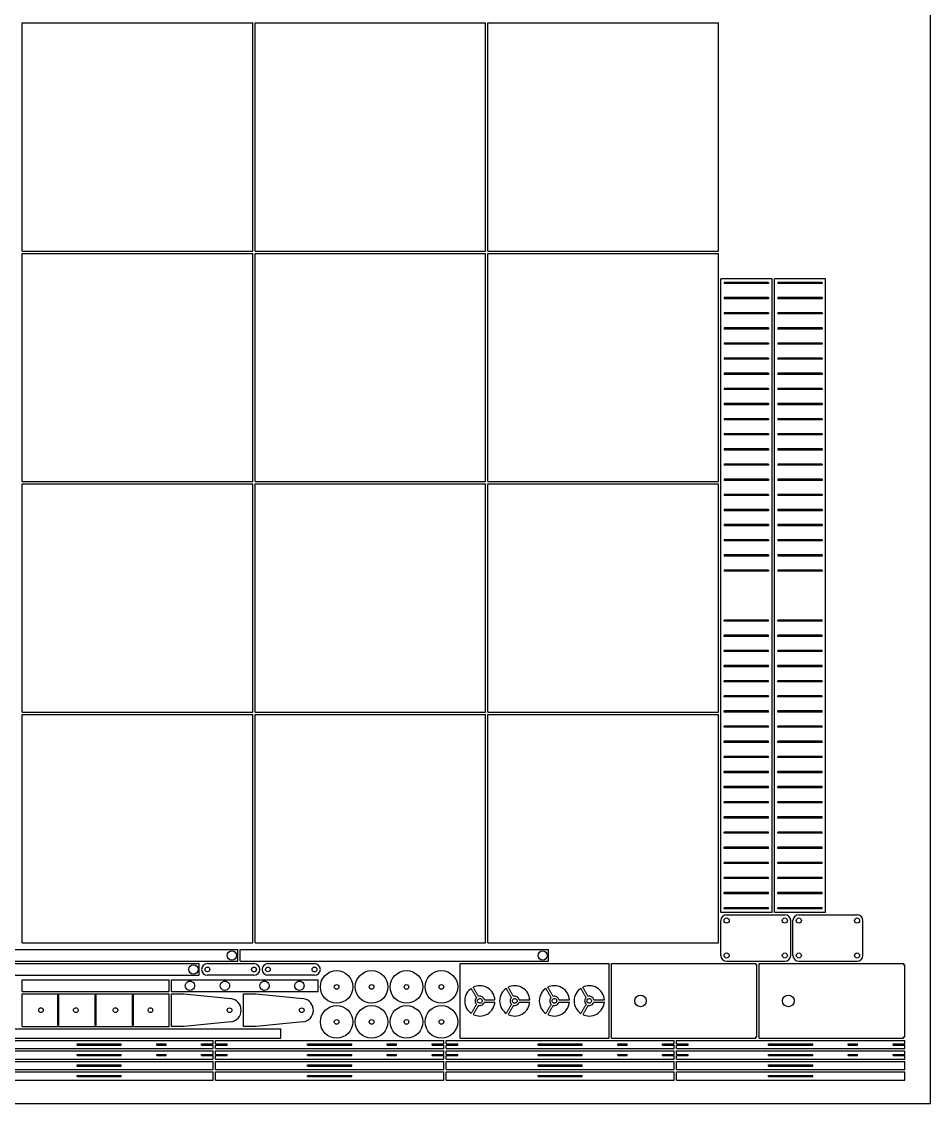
# Model space of a CAD drawing. Header units: millimetres. Extents: x 0 to 2000, y 0 to 1000.
# Drawn here: x 1609.7 to 2000, y 0 to 464.5 of the extents above; entities that cross this region are included whole.
import ezdxf

# ---------------------------------------------------------------- set-up
doc = ezdxf.new("R2010")
doc.units = ezdxf.units.MM
doc.layers.add('View', color=7, linetype='CONTINUOUS')

msp = doc.modelspace()

# ---------------------------------------------------------------- linework, layer by layer
at = {"layer": 'View'}
for p, q in [((2000, 0), (2000, 1000)), ((1610, 366), (1610, 464)), ((1610, 464), (1709, 464)), ((1709, 366), (1709, 464)), ((1710, 366), (1710, 464)), ((1710, 464), (1809, 464)), ((1809, 366), (1809, 464)), ((1810, 366), (1810, 464)), ((1810, 464), (1909, 464)), ((1909, 366), (1909, 464)), ((1610, 366), (1709, 366)), ((1610, 267), (1610, 365)), ((1610, 365), (1709, 365)), ((1709, 267), (1709, 365)), ((1710, 366), (1809, 366)), ((1710, 267), (1710, 365)), ((1710, 365), (1809, 365)), ((1809, 267), (1809, 365)), ((1810, 366), (1909, 366)), ((1810, 267), (1810, 365)), ((1810, 365), (1909, 365)), ((1909, 267), (1909, 365)), ((1910, 82), (1910, 354)), ((1932, 354), (1910, 354)), ((1932, 82), (1932, 354)), ((1933, 82), (1933, 354)), ((1955, 354), (1933, 354)), ((1955, 82), (1955, 354)), ((1911.5, 352.5), (1911.5, 352)), ((1930.5, 352.5), (1911.5, 352.5)), ((1930.5, 352), (1911.5, 352)), ((1930.5, 352.5), (1930.5, 352)), ((1934.5, 352.5), (1934.5, 352)), ((1953.5, 352.5), (1934.5, 352.5)), ((1953.5, 352), (1934.5, 352)), ((1953.5, 352.5), (1953.5, 352)), ((1911.5, 346), (1911.5, 345.5)), ((1930.5, 346), (1911.5, 346)), ((1930.5, 345.5), (1911.5, 345.5)), ((1930.5, 346), (1930.5, 345.5)), ((1934.5, 346), (1934.5, 345.5)), ((1953.5, 346), (1934.5, 346)), ((1953.5, 345.5), (1934.5, 345.5)), ((1953.5, 346), (1953.5, 345.5)), ((1911.5, 339.5), (1911.5, 339)), ((1930.5, 339.5), (1911.5, 339.5)), ((1930.5, 339.5), (1930.5, 339)), ((1934.5, 339.5), (1934.5, 339)), ((1953.5, 339.5), (1934.5, 339.5)), ((1953.5, 339.5), (1953.5, 339)), ((1930.5, 339), (1911.5, 339)), ((1953.5, 339), (1934.5, 339)), ((1911.5, 333), (1911.5, 332.5)), ((1930.5, 333), (1911.5, 333)), ((1930.5, 332.5), (1911.5, 332.5)), ((1930.5, 333), (1930.5, 332.5)), ((1934.5, 333), (1934.5, 332.5)), ((1953.5, 333), (1934.5, 333)), ((1953.5, 332.5), (1934.5, 332.5)), ((1953.5, 333), (1953.5, 332.5)), ((1911.5, 326.5), (1911.5, 326)), ((1930.5, 326.5), (1911.5, 326.5)), ((1930.5, 326), (1911.5, 326)), ((1930.5, 326.5), (1930.5, 326)), ((1934.5, 326.5), (1934.5, 326)), ((1953.5, 326.5), (1934.5, 326.5)), ((1953.5, 326), (1934.5, 326)), ((1953.5, 326.5), (1953.5, 326)), ((1911.5, 320), (1911.5, 319.5)), ((1930.5, 320), (1911.5, 320)), ((1930.5, 319.5), (1911.5, 319.5)), ((1930.5, 320), (1930.5, 319.5)), ((1934.5, 320), (1934.5, 319.5)), ((1953.5, 320), (1934.5, 320)), ((1953.5, 319.5), (1934.5, 319.5)), ((1953.5, 320), (1953.5, 319.5)), ((1911.5, 313.5), (1911.5, 313)), ((1930.5, 313.5), (1911.5, 313.5)), ((1930.5, 313), (1911.5, 313)), ((1930.5, 313.5), (1930.5, 313)), ((1934.5, 313.5), (1934.5, 313)), ((1953.5, 313.5), (1934.5, 313.5)), ((1953.5, 313), (1934.5, 313)), ((1953.5, 313.5), (1953.5, 313)), ((1911.5, 307), (1911.5, 306.5)), ((1930.5, 307), (1911.5, 307)), ((1930.5, 307), (1930.5, 306.5)), ((1934.5, 307), (1934.5, 306.5)), ((1953.5, 307), (1934.5, 307)), ((1953.5, 307), (1953.5, 306.5)), ((1930.5, 306.5), (1911.5, 306.5)), ((1953.5, 306.5), (1934.5, 306.5)), ((1911.5, 300.5), (1911.5, 300)), ((1930.5, 300.5), (1911.5, 300.5)), ((1930.5, 300), (1911.5, 300)), ((1930.5, 300.5), (1930.5, 300)), ((1934.5, 300.5), (1934.5, 300)), ((1953.5, 300.5), (1934.5, 300.5)), ((1953.5, 300), (1934.5, 300)), ((1953.5, 300.5), (1953.5, 300)), ((1911.5, 294), (1911.5, 293.5)), ((1930.5, 294), (1911.5, 294)), ((1930.5, 293.5), (1911.5, 293.5)), ((1930.5, 294), (1930.5, 293.5)), ((1934.5, 294), (1934.5, 293.5)), ((1953.5, 294), (1934.5, 294)), ((1953.5, 293.5), (1934.5, 293.5)), ((1953.5, 294), (1953.5, 293.5)), ((1911.5, 287.5), (1911.5, 287)), ((1930.5, 287.5), (1911.5, 287.5)), ((1930.5, 287), (1911.5, 287)), ((1930.5, 287.5), (1930.5, 287)), ((1934.5, 287.5), (1934.5, 287)), ((1953.5, 287.5), (1934.5, 287.5)), ((1953.5, 287), (1934.5, 287)), ((1953.5, 287.5), (1953.5, 287)), ((1911.5, 281), (1911.5, 280.5)), ((1930.5, 281), (1911.5, 281)), ((1930.5, 280.5), (1911.5, 280.5)), ((1930.5, 281), (1930.5, 280.5)), ((1934.5, 281), (1934.5, 280.5)), ((1953.5, 281), (1934.5, 281)), ((1953.5, 280.5), (1934.5, 280.5)), ((1953.5, 281), (1953.5, 280.5)), ((1911.5, 274.5), (1911.5, 274)), ((1930.5, 274.5), (1911.5, 274.5)), ((1930.5, 274.5), (1930.5, 274)), ((1934.5, 274.5), (1934.5, 274)), ((1953.5, 274.5), (1934.5, 274.5)), ((1953.5, 274.5), (1953.5, 274)), ((1930.5, 274), (1911.5, 274)), ((1953.5, 274), (1934.5, 274)), ((1610, 267), (1709, 267)), ((1610, 168), (1610, 266)), ((1610, 266), (1709, 266)), ((1709, 168), (1709, 266)), ((1710, 267), (1809, 267)), ((1710, 168), (1710, 266)), ((1710, 266), (1809, 266)), ((1809, 168), (1809, 266)), ((1810, 267), (1909, 267)), ((1810, 168), (1810, 266)), ((1810, 266), (1909, 266)), ((1909, 168), (1909, 266)), ((1911.5, 268), (1911.5, 267.5)), ((1930.5, 268), (1911.5, 268)), ((1930.5, 267.5), (1911.5, 267.5)), ((1930.5, 268), (1930.5, 267.5)), ((1934.5, 268), (1934.5, 267.5)), ((1953.5, 268), (1934.5, 268)), ((1953.5, 267.5), (1934.5, 267.5)), ((1953.5, 268), (1953.5, 267.5)), ((1911.5, 261.5), (1911.5, 261)), ((1930.5, 261.5), (1911.5, 261.5)), ((1930.5, 261), (1911.5, 261)), ((1930.5, 261.5), (1930.5, 261)), ((1934.5, 261.5), (1934.5, 261)), ((1953.5, 261.5), (1934.5, 261.5)), ((1953.5, 261), (1934.5, 261)), ((1953.5, 261.5), (1953.5, 261)), ((1911.5, 255), (1911.5, 254.5)), ((1930.5, 255), (1911.5, 255)), ((1930.5, 254.5), (1911.5, 254.5)), ((1930.5, 255), (1930.5, 254.5)), ((1934.5, 255), (1934.5, 254.5)), ((1953.5, 255), (1934.5, 255)), ((1953.5, 254.5), (1934.5, 254.5)), ((1953.5, 255), (1953.5, 254.5)), ((1911.5, 248.5), (1911.5, 248)), ((1930.5, 248.5), (1911.5, 248.5)), ((1930.5, 248), (1911.5, 248)), ((1930.5, 248.5), (1930.5, 248)), ((1934.5, 248.5), (1934.5, 248)), ((1953.5, 248.5), (1934.5, 248.5)), ((1953.5, 248), (1934.5, 248)), ((1953.5, 248.5), (1953.5, 248)), ((1911.5, 242), (1911.5, 241.5)), ((1930.5, 242), (1911.5, 242)), ((1930.5, 242), (1930.5, 241.5)), ((1934.5, 242), (1934.5, 241.5)), ((1953.5, 242), (1934.5, 242)), ((1953.5, 242), (1953.5, 241.5)), ((1930.5, 241.5), (1911.5, 241.5)), ((1953.5, 241.5), (1934.5, 241.5)), ((1911.5, 235.5), (1911.5, 235)), ((1930.5, 235.5), (1911.5, 235.5)), ((1930.5, 235), (1911.5, 235)), ((1930.5, 235.5), (1930.5, 235)), ((1934.5, 235.5), (1934.5, 235)), ((1953.5, 235.5), (1934.5, 235.5)), ((1953.5, 235), (1934.5, 235)), ((1953.5, 235.5), (1953.5, 235)), ((1911.5, 229), (1911.5, 228.5)), ((1930.5, 229), (1911.5, 229)), ((1930.5, 228.5), (1911.5, 228.5)), ((1930.5, 229), (1930.5, 228.5)), ((1934.5, 229), (1934.5, 228.5)), ((1953.5, 229), (1934.5, 229)), ((1953.5, 228.5), (1934.5, 228.5)), ((1953.5, 229), (1953.5, 228.5)), ((1911.5, 207), (1911.5, 207.5)), ((1930.5, 207.5), (1911.5, 207.5)), ((1930.5, 207), (1911.5, 207)), ((1930.5, 207), (1930.5, 207.5)), ((1934.5, 207), (1934.5, 207.5)), ((1953.5, 207.5), (1934.5, 207.5)), ((1953.5, 207), (1934.5, 207)), ((1953.5, 207), (1953.5, 207.5)), ((1911.5, 200.5), (1911.5, 201)), ((1930.5, 201), (1911.5, 201)), ((1930.5, 200.5), (1911.5, 200.5)), ((1930.5, 200.5), (1930.5, 201)), ((1934.5, 200.5), (1934.5, 201)), ((1953.5, 201), (1934.5, 201)), ((1953.5, 200.5), (1934.5, 200.5)), ((1953.5, 200.5), (1953.5, 201)), ((1911.5, 194), (1911.5, 194.5)), ((1930.5, 194.5), (1911.5, 194.5)), ((1930.5, 194), (1911.5, 194)), ((1930.5, 194), (1930.5, 194.5)), ((1934.5, 194), (1934.5, 194.5)), ((1953.5, 194.5), (1934.5, 194.5)), ((1953.5, 194), (1934.5, 194)), ((1953.5, 194), (1953.5, 194.5)), ((1911.5, 187.5), (1911.5, 188)), ((1930.5, 188), (1911.5, 188)), ((1930.5, 187.5), (1911.5, 187.5)), ((1930.5, 187.5), (1930.5, 188)), ((1934.5, 187.5), (1934.5, 188)), ((1953.5, 188), (1934.5, 188)), ((1953.5, 187.5), (1934.5, 187.5)), ((1953.5, 187.5), (1953.5, 188)), ((1911.5, 181), (1911.5, 181.5)), ((1930.5, 181.5), (1911.5, 181.5)), ((1930.5, 181), (1930.5, 181.5)), ((1934.5, 181), (1934.5, 181.5)), ((1953.5, 181.5), (1934.5, 181.5)), ((1953.5, 181), (1953.5, 181.5)), ((1930.5, 181), (1911.5, 181)), ((1953.5, 181), (1934.5, 181)), ((1911.5, 174.5), (1911.5, 175)), ((1930.5, 175), (1911.5, 175)), ((1930.5, 174.5), (1911.5, 174.5)), ((1930.5, 174.5), (1930.5, 175)), ((1934.5, 174.5), (1934.5, 175)), ((1953.5, 175), (1934.5, 175)), ((1953.5, 174.5), (1934.5, 174.5)), ((1953.5, 174.5), (1953.5, 175)), ((1610, 168), (1709, 168)), ((1710, 168), (1809, 168)), ((1810, 168), (1909, 168)), ((1911.5, 168), (1911.5, 168.5)), ((1930.5, 168.5), (1911.5, 168.5)), ((1930.5, 168), (1911.5, 168)), ((1930.5, 168), (1930.5, 168.5)), ((1934.5, 168), (1934.5, 168.5)), ((1953.5, 168.5), (1934.5, 168.5)), ((1953.5, 168), (1934.5, 168)), ((1953.5, 168), (1953.5, 168.5)), ((1610, 69), (1610, 167)), ((1610, 167), (1709, 167)), ((1709, 69), (1709, 167)), ((1710, 69), (1710, 167)), ((1710, 167), (1809, 167)), ((1809, 69), (1809, 167)), ((1810, 69), (1810, 167)), ((1810, 167), (1909, 167)), ((1909, 69), (1909, 167)), ((1911.5, 161.5), (1911.5, 162)), ((1930.5, 162), (1911.5, 162)), ((1930.5, 161.5), (1911.5, 161.5)), ((1930.5, 161.5), (1930.5, 162)), ((1934.5, 161.5), (1934.5, 162)), ((1953.5, 162), (1934.5, 162)), ((1953.5, 161.5), (1934.5, 161.5)), ((1953.5, 161.5), (1953.5, 162)), ((1911.5, 155), (1911.5, 155.5)), ((1930.5, 155.5), (1911.5, 155.5)), ((1930.5, 155), (1911.5, 155)), ((1930.5, 155), (1930.5, 155.5)), ((1934.5, 155), (1934.5, 155.5)), ((1953.5, 155.5), (1934.5, 155.5)), ((1953.5, 155), (1934.5, 155)), ((1953.5, 155), (1953.5, 155.5)), ((1911.5, 148.5), (1911.5, 149)), ((1930.5, 149), (1911.5, 149)), ((1930.5, 148.5), (1930.5, 149)), ((1934.5, 148.5), (1934.5, 149)), ((1953.5, 149), (1934.5, 149)), ((1953.5, 148.5), (1953.5, 149)), ((1930.5, 148.5), (1911.5, 148.5)), ((1953.5, 148.5), (1934.5, 148.5)), ((1911.5, 142), (1911.5, 142.5)), ((1930.5, 142.5), (1911.5, 142.5)), ((1930.5, 142), (1911.5, 142)), ((1930.5, 142), (1930.5, 142.5)), ((1934.5, 142), (1934.5, 142.5)), ((1953.5, 142.5), (1934.5, 142.5)), ((1953.5, 142), (1934.5, 142)), ((1953.5, 142), (1953.5, 142.5)), ((1911.5, 135.5), (1911.5, 136)), ((1930.5, 136), (1911.5, 136)), ((1930.5, 135.5), (1911.5, 135.5)), ((1930.5, 135.5), (1930.5, 136)), ((1934.5, 135.5), (1934.5, 136)), ((1953.5, 136), (1934.5, 136)), ((1953.5, 135.5), (1934.5, 135.5)), ((1953.5, 135.5), (1953.5, 136)), ((1911.5, 129), (1911.5, 129.5)), ((1930.5, 129.5), (1911.5, 129.5)), ((1930.5, 129), (1911.5, 129)), ((1930.5, 129), (1930.5, 129.5)), ((1934.5, 129), (1934.5, 129.5)), ((1953.5, 129.5), (1934.5, 129.5)), ((1953.5, 129), (1934.5, 129)), ((1953.5, 129), (1953.5, 129.5)), ((1911.5, 122.5), (1911.5, 123)), ((1930.5, 123), (1911.5, 123)), ((1930.5, 122.5), (1911.5, 122.5)), ((1930.5, 122.5), (1930.5, 123)), ((1934.5, 122.5), (1934.5, 123)), ((1953.5, 123), (1934.5, 123)), ((1953.5, 122.5), (1934.5, 122.5)), ((1953.5, 122.5), (1953.5, 123)), ((1911.5, 116), (1911.5, 116.5)), ((1930.5, 116.5), (1911.5, 116.5)), ((1930.5, 116), (1930.5, 116.5)), ((1934.5, 116), (1934.5, 116.5)), ((1953.5, 116.5), (1934.5, 116.5)), ((1953.5, 116), (1953.5, 116.5)), ((1930.5, 116), (1911.5, 116)), ((1953.5, 116), (1934.5, 116)), ((1911.5, 109.5), (1911.5, 110)), ((1930.5, 110), (1911.5, 110)), ((1930.5, 109.5), (1911.5, 109.5)), ((1930.5, 109.5), (1930.5, 110)), ((1934.5, 109.5), (1934.5, 110)), ((1953.5, 110), (1934.5, 110)), ((1953.5, 109.5), (1934.5, 109.5)), ((1953.5, 109.5), (1953.5, 110)), ((1911.5, 103), (1911.5, 103.5)), ((1930.5, 103.5), (1911.5, 103.5)), ((1930.5, 103), (1911.5, 103)), ((1930.5, 103), (1930.5, 103.5)), ((1934.5, 103), (1934.5, 103.5)), ((1953.5, 103.5), (1934.5, 103.5)), ((1953.5, 103), (1934.5, 103)), ((1953.5, 103), (1953.5, 103.5)), ((1911.5, 96.5), (1911.5, 97)), ((1930.5, 97), (1911.5, 97)), ((1930.5, 96.5), (1911.5, 96.5)), ((1930.5, 96.5), (1930.5, 97)), ((1934.5, 96.5), (1934.5, 97)), ((1953.5, 97), (1934.5, 97)), ((1953.5, 96.5), (1934.5, 96.5)), ((1953.5, 96.5), (1953.5, 97)), ((1911.5, 90), (1911.5, 90.5)), ((1930.5, 90.5), (1911.5, 90.5)), ((1930.5, 90), (1911.5, 90)), ((1930.5, 90), (1930.5, 90.5)), ((1934.5, 90), (1934.5, 90.5)), ((1953.5, 90.5), (1934.5, 90.5)), ((1953.5, 90), (1934.5, 90)), ((1953.5, 90), (1953.5, 90.5)), ((1911.5, 83.5), (1911.5, 84)), ((1930.5, 84), (1911.5, 84)), ((1930.5, 83.5), (1930.5, 84)), ((1934.5, 83.5), (1934.5, 84)), ((1953.5, 84), (1934.5, 84)), ((1953.5, 83.5), (1953.5, 84)), ((1932, 82), (1910, 82)), ((1930.5, 83.5), (1911.5, 83.5)), ((1912.5, 81), (1937.5, 81)), ((1955, 82), (1933, 82)), ((1953.5, 83.5), (1934.5, 83.5)), ((1943.5, 81), (1968.5, 81)), ((1910, 63.5), (1910, 78.5)), ((1940, 63.5), (1940, 78.5)), ((1941, 63.5), (1941, 78.5)), ((1971, 63.5), (1971, 78.5)), ((1570, 66), (1702.5, 66)), ((1610, 69), (1709, 69)), ((1702.5, 61), (1702.5, 66)), ((1703.5, 61), (1703.5, 66)), ((1703.5, 66), (1836, 66)), ((1710, 69), (1809, 69)), ((1810, 69), (1909, 69)), ((1836, 61), (1836, 66)), ((1570, 61), (1702.5, 61)), ((1703.5, 61), (1836, 61)), ((1912.5, 61), (1937.5, 61)), ((1943.5, 61), (1968.5, 61)), ((1561, 60), (1686, 60)), ((1686, 55), (1686, 60)), ((1689.5, 60), (1709.5, 60)), ((1715.5, 60), (1735.5, 60)), ((1863, 28), (1863, 60)), ((1863, 60), (1925, 60)), ((1925, 60), (1925, 59.5)), ((1925, 59.5), (1925.5, 59.5)), ((1925.5, 28.5), (1925.5, 59.5)), ((1926.5, 28), (1926.5, 60)), ((1926.5, 60), (1988.5, 60)), ((1988.5, 60), (1988.5, 59.5)), ((1988.5, 59.5), (1989, 59.5)), ((1989, 28.5), (1989, 59.5)), ((1561, 55), (1686, 55)), ((1709.5, 55), (1689.5, 55)), ((1735.5, 55), (1715.5, 55)), ((1674, 47), (1679.5, 47)), ((1674, 33), (1674, 47)), ((1679.5, 47), (1699.5, 44.9746)), ((1705, 47), (1710.5, 47)), ((1705, 33), (1705, 47)), ((1710.5, 47), (1730.5, 44.9746)), ((1679.5, 33), (1674, 33)), ((1699.5, 35.0254), (1679.5, 33)), ((1710.5, 33), (1705, 33)), ((1730.5, 35.0254), (1710.5, 33)), ((1597, 32), (1721, 32)), ((1597, 28), (1721, 28)), ((1721, 28), (1721, 32)), ((1863, 28), (1925, 28)), ((1925, 28), (1925, 28.5)), ((1925, 28.5), (1925.5, 28.5)), ((1926.5, 28), (1988.5, 28)), ((1988.5, 28), (1988.5, 28.5)), ((1988.5, 28.5), (1989, 28.5)), ((1594, 27), (1692, 27)), ((1594, 23.5), (1692, 23.5)), ((1633.5, 25), (1633.5, 25.5)), ((1633.5, 25.5), (1652.5, 25.5)), ((1633.5, 25), (1652.5, 25)), ((1652.5, 25), (1652.5, 25.5)), ((1667.75, 25), (1667.75, 25.5)), ((1667.75, 25.5), (1671.75, 25.5)), ((1667.75, 25), (1671.75, 25)), ((1671.75, 25), (1671.75, 25.5)), ((1687, 25), (1687, 25.5)), ((1687, 25.5), (1692, 25.5)), ((1687, 25), (1692, 25)), ((1692, 25.5), (1692, 27)), ((1692, 23.5), (1692, 25)), ((1693, 25.5), (1693, 27)), ((1693, 27), (1791, 27)), ((1693, 25.5), (1698, 25.5)), ((1693, 23.5), (1693, 25)), ((1693, 25), (1698, 25)), ((1693, 23.5), (1791, 23.5)), ((1698, 25), (1698, 25.5)), ((1732.5, 25), (1732.5, 25.5)), ((1732.5, 25.5), (1751.5, 25.5)), ((1732.5, 25), (1751.5, 25)), ((1751.5, 25), (1751.5, 25.5)), ((1766.75, 25), (1766.75, 25.5)), ((1766.75, 25.5), (1770.75, 25.5)), ((1766.75, 25), (1770.75, 25)), ((1770.75, 25), (1770.75, 25.5)), ((1786, 25), (1786, 25.5)), ((1786, 25.5), (1791, 25.5)), ((1786, 25), (1791, 25)), ((1791, 25.5), (1791, 27)), ((1791, 23.5), (1791, 25)), ((1792, 25.5), (1792, 27)), ((1792, 27), (1890, 27)), ((1792, 25.5), (1797, 25.5)), ((1792, 23.5), (1792, 25)), ((1792, 25), (1797, 25)), ((1792, 23.5), (1890, 23.5)), ((1797, 25), (1797, 25.5)), ((1831.5, 25), (1831.5, 25.5)), ((1831.5, 25.5), (1850.5, 25.5)), ((1831.5, 25), (1850.5, 25)), ((1850.5, 25), (1850.5, 25.5)), ((1865.75, 25), (1865.75, 25.5)), ((1865.75, 25.5), (1869.75, 25.5)), ((1865.75, 25), (1869.75, 25)), ((1869.75, 25), (1869.75, 25.5)), ((1885, 25), (1885, 25.5)), ((1885, 25.5), (1890, 25.5)), ((1885, 25), (1890, 25)), ((1890, 25.5), (1890, 27)), ((1890, 23.5), (1890, 25)), ((1891, 25.5), (1891, 27)), ((1891, 27), (1989, 27)), ((1891, 25.5), (1896, 25.5)), ((1891, 23.5), (1891, 25)), ((1891, 25), (1896, 25)), ((1891, 23.5), (1989, 23.5)), ((1896, 25), (1896, 25.5)), ((1930.5, 25), (1930.5, 25.5)), ((1930.5, 25.5), (1949.5, 25.5)), ((1930.5, 25), (1949.5, 25)), ((1949.5, 25), (1949.5, 25.5)), ((1964.75, 25), (1964.75, 25.5)), ((1964.75, 25.5), (1968.75, 25.5)), ((1964.75, 25), (1968.75, 25)), ((1968.75, 25), (1968.75, 25.5)), ((1984, 25), (1984, 25.5)), ((1984, 25.5), (1989, 25.5)), ((1984, 25), (1989, 25)), ((1989, 25.5), (1989, 27)), ((1989, 23.5), (1989, 25)), ((1594, 22.5), (1692, 22.5)), ((1594, 19), (1692, 19)), ((1633.5, 20.5), (1633.5, 21)), ((1633.5, 21), (1652.5, 21)), ((1633.5, 20.5), (1652.5, 20.5)), ((1652.5, 20.5), (1652.5, 21)), ((1667.75, 20.5), (1667.75, 21)), ((1667.75, 21), (1671.75, 21)), ((1667.75, 20.5), (1671.75, 20.5)), ((1671.75, 20.5), (1671.75, 21)), ((1687, 20.5), (1687, 21)), ((1687, 21), (1692, 21)), ((1687, 20.5), (1692, 20.5)), ((1692, 21), (1692, 22.5)), ((1692, 19), (1692, 20.5)), ((1693, 21), (1693, 22.5)), ((1693, 22.5), (1791, 22.5)), ((1693, 21), (1698, 21)), ((1693, 19), (1693, 20.5)), ((1693, 20.5), (1698, 20.5)), ((1693, 19), (1791, 19)), ((1698, 20.5), (1698, 21)), ((1732.5, 20.5), (1732.5, 21)), ((1732.5, 21), (1751.5, 21)), ((1732.5, 20.5), (1751.5, 20.5)), ((1751.5, 20.5), (1751.5, 21)), ((1766.75, 20.5), (1766.75, 21)), ((1766.75, 21), (1770.75, 21)), ((1766.75, 20.5), (1770.75, 20.5)), ((1770.75, 20.5), (1770.75, 21)), ((1786, 20.5), (1786, 21)), ((1786, 21), (1791, 21)), ((1786, 20.5), (1791, 20.5)), ((1791, 21), (1791, 22.5)), ((1791, 19), (1791, 20.5)), ((1792, 21), (1792, 22.5)), ((1792, 22.5), (1890, 22.5)), ((1792, 21), (1797, 21)), ((1792, 19), (1792, 20.5)), ((1792, 20.5), (1797, 20.5)), ((1792, 19), (1890, 19)), ((1797, 20.5), (1797, 21)), ((1831.5, 20.5), (1831.5, 21)), ((1831.5, 21), (1850.5, 21)), ((1831.5, 20.5), (1850.5, 20.5)), ((1850.5, 20.5), (1850.5, 21)), ((1865.75, 20.5), (1865.75, 21)), ((1865.75, 21), (1869.75, 21)), ((1865.75, 20.5), (1869.75, 20.5)), ((1869.75, 20.5), (1869.75, 21)), ((1885, 20.5), (1885, 21)), ((1885, 21), (1890, 21)), ((1885, 20.5), (1890, 20.5)), ((1890, 21), (1890, 22.5)), ((1890, 19), (1890, 20.5)), ((1891, 21), (1891, 22.5)), ((1891, 22.5), (1989, 22.5)), ((1891, 21), (1896, 21)), ((1891, 19), (1891, 20.5)), ((1891, 20.5), (1896, 20.5)), ((1891, 19), (1989, 19)), ((1896, 20.5), (1896, 21)), ((1930.5, 20.5), (1930.5, 21)), ((1930.5, 21), (1949.5, 21)), ((1930.5, 20.5), (1949.5, 20.5)), ((1949.5, 20.5), (1949.5, 21)), ((1964.75, 20.5), (1964.75, 21)), ((1964.75, 21), (1968.75, 21)), ((1964.75, 20.5), (1968.75, 20.5)), ((1968.75, 20.5), (1968.75, 21)), ((1984, 20.5), (1984, 21)), ((1984, 21), (1989, 21)), ((1984, 20.5), (1989, 20.5)), ((1989, 21), (1989, 22.5)), ((1989, 19), (1989, 20.5)), ((1594, 18), (1692, 18)), ((1594, 14.5), (1692, 14.5)), ((1633.5, 16), (1633.5, 16.5)), ((1633.5, 16.5), (1652.5, 16.5)), ((1633.5, 16), (1652.5, 16)), ((1652.5, 16), (1652.5, 16.5)), ((1692, 14.5), (1692, 18)), ((1693, 14.5), (1693, 18)), ((1693, 18), (1791, 18)), ((1693, 14.5), (1791, 14.5)), ((1732.5, 16), (1732.5, 16.5)), ((1732.5, 16.5), (1751.5, 16.5)), ((1732.5, 16), (1751.5, 16)), ((1751.5, 16), (1751.5, 16.5)), ((1791, 14.5), (1791, 18)), ((1792, 14.5), (1792, 18)), ((1792, 18), (1890, 18)), ((1792, 14.5), (1890, 14.5)), ((1831.5, 16), (1831.5, 16.5)), ((1831.5, 16.5), (1850.5, 16.5)), ((1831.5, 16), (1850.5, 16)), ((1850.5, 16), (1850.5, 16.5)), ((1890, 14.5), (1890, 18)), ((1891, 14.5), (1891, 18)), ((1891, 18), (1989, 18)), ((1891, 14.5), (1989, 14.5)), ((1930.5, 16), (1930.5, 16.5)), ((1930.5, 16.5), (1949.5, 16.5)), ((1930.5, 16), (1949.5, 16)), ((1949.5, 16), (1949.5, 16.5)), ((1989, 14.5), (1989, 18)), ((1594, 13.5), (1692, 13.5)), ((1594, 10), (1692, 10)), ((1633.5, 11.5), (1633.5, 12)), ((1633.5, 12), (1652.5, 12)), ((1633.5, 11.5), (1652.5, 11.5)), ((1652.5, 11.5), (1652.5, 12)), ((1692, 10), (1692, 13.5)), ((1693, 10), (1693, 13.5)), ((1693, 13.5), (1791, 13.5)), ((1693, 10), (1791, 10)), ((1732.5, 11.5), (1732.5, 12)), ((1732.5, 12), (1751.5, 12)), ((1732.5, 11.5), (1751.5, 11.5)), ((1751.5, 11.5), (1751.5, 12)), ((1791, 10), (1791, 13.5)), ((1792, 10), (1792, 13.5)), ((1792, 13.5), (1890, 13.5)), ((1792, 10), (1890, 10)), ((1831.5, 11.5), (1831.5, 12)), ((1831.5, 12), (1850.5, 12)), ((1831.5, 11.5), (1850.5, 11.5)), ((1850.5, 11.5), (1850.5, 12)), ((1890, 10), (1890, 13.5)), ((1891, 10), (1891, 13.5)), ((1891, 13.5), (1989, 13.5)), ((1891, 10), (1989, 10)), ((1930.5, 11.5), (1930.5, 12)), ((1930.5, 12), (1949.5, 12)), ((1930.5, 11.5), (1949.5, 11.5)), ((1949.5, 11.5), (1949.5, 12)), ((1989, 10), (1989, 13.5)), ((0, 0), (2000, 0))]:
    msp.add_line(p, q, dxfattribs=at)
for centre, radius in [((1912.5, 78.5), 1.1), ((1937.5, 78.5), 1.1), ((1943.5, 78.5), 1.1), ((1968.5, 78.5), 1.1), ((1700, 63.5), 2), ((1833.5, 63.5), 2), ((1912.5, 63.5), 1.1), ((1937.5, 63.5), 1.1), ((1943.5, 63.5), 1.1), ((1968.5, 63.5), 1.1), ((1683.5, 57.5), 2), ((1689.5, 57.5), 1), ((1709.5, 57.5), 1.05), ((1715.5, 57.5), 1), ((1735.5, 57.5), 1.05), ((1745, 50), 7), ((1760, 50), 7), ((1775, 50), 7), ((1790, 50), 7), ((1745, 50), 1), ((1760, 50), 1), ((1775, 50), 1), ((1790, 50), 1), ((1875.5, 44), 2.5), ((1939, 44), 2.5), ((1745, 35), 7), ((1760, 35), 7), ((1775, 35), 7), ((1790, 35), 7), ((1699, 40), 1), ((1730, 40), 1), ((1745, 35), 1), ((1760, 35), 1), ((1775, 35), 1), ((1790, 35), 1)]:
    msp.add_circle(centre, radius, dxfattribs=at)
for centre, radius, start, end in [((1912.5, 78.5), 2.5, 90, 180), ((1937.5, 78.5), 2.5, 0, 90), ((1943.5, 78.5), 2.5, 90, 180), ((1968.5, 78.5), 2.5, 0, 90), ((1912.5, 63.5), 2.5, 180, -90), ((1937.5, 63.5), 2.5, -90, 0), ((1943.5, 63.5), 2.5, 180, -90), ((1968.5, 63.5), 2.5, -90, 0), ((1689.5, 57.5), 2.5, 90, -90), ((1709.5, 57.5), 2.5, -90, 90), ((1715.5, 57.5), 2.5, 90, -90), ((1735.5, 57.5), 2.5, -90, 90), ((1699, 40), 5, -84.2183, 84.2183), ((1730, 40), 5, -84.2183, 84.2183)]:
    msp.add_arc(centre, radius, start, end, dxfattribs=at)
for points in [[(1798, 28), (1798, 60)], [(1798, 60), (1862, 60)], [(1862, 28), (1862, 60)], [(1610, 48), (1610, 53)], [(1610, 53), (1673, 53)], [(1673, 48), (1673, 53)], [(1674, 48), (1674, 53)], [(1674, 53), (1737, 53)], [(1737, 48), (1737, 53)], [(1610, 48), (1673, 48)], [(1610, 33), (1610, 47)], [(1610, 47), (1673, 47)], [(1625.25, 33.5), (1625.25, 46.5)], [(1625.25, 46.5), (1625.75, 46.5)], [(1625.75, 33.5), (1625.75, 46.5)], [(1641.25, 33.5), (1641.25, 46.5)], [(1641.25, 46.5), (1641.75, 46.5)], [(1641.75, 33.5), (1641.75, 46.5)], [(1657.25, 33.5), (1657.25, 46.5)], [(1657.25, 46.5), (1657.75, 46.5)], [(1657.75, 33.5), (1657.75, 46.5)], [(1673, 33), (1673, 47)], [(1674, 48), (1737, 48)], [(1805.1, 45.4271), (1802.83, 49.3625)], [(1805.96, 45.9271), (1803.69, 49.8625)], [(1820.1, 45.4271), (1817.83, 49.3625)], [(1820.96, 45.9271), (1818.69, 49.8625)], [(1837.1, 45.4271), (1834.83, 49.3625)], [(1837.96, 45.9271), (1835.69, 49.8625)], [(1852.1, 45.4271), (1849.83, 49.3625)], [(1852.96, 45.9271), (1850.69, 49.8625)], [(1805.1, 42.5729), (1802.83, 38.6375)], [(1805.96, 42.0729), (1803.69, 38.1375)], [(1808.44, 44.5), (1812.98, 44.5)], [(1808.44, 43.5), (1812.98, 43.5)], [(1820.1, 42.5729), (1817.83, 38.6375)], [(1820.96, 42.0729), (1818.69, 38.1375)], [(1823.44, 44.5), (1827.98, 44.5)], [(1823.44, 43.5), (1827.98, 43.5)], [(1837.1, 42.5729), (1834.83, 38.6375)], [(1837.96, 42.0729), (1835.69, 38.1375)], [(1840.44, 44.5), (1844.98, 44.5)], [(1840.44, 43.5), (1844.98, 43.5)], [(1852.1, 42.5729), (1849.83, 38.6375)], [(1852.96, 42.0729), (1850.69, 38.1375)], [(1855.44, 44.5), (1859.98, 44.5)], [(1855.44, 43.5), (1859.98, 43.5)], [(1610, 33), (1673, 33)], [(1625.25, 33.5), (1625.75, 33.5)], [(1641.25, 33.5), (1641.75, 33.5)], [(1657.25, 33.5), (1657.75, 33.5)], [(1798, 28), (1862, 28)]]:
    msp.add_open_spline(points, degree=1, dxfattribs=at)
for points, knots in [([(1684, 50.5), (1684, 50.7876), (1683.94, 51.1173), (1683.77, 51.4326), (1683.61, 51.7474), (1683.33, 52.0404), (1683, 52.2321), (1682.67, 52.4263), (1682.28, 52.5139), (1681.92, 52.4985), (1681.57, 52.4851), (1681.25, 52.3764), (1681, 52.2321), (1680.75, 52.0888), (1680.5, 51.8677), (1680.31, 51.5659), (1680.12, 51.2665), (1680, 50.8859), (1680, 50.5), (1680, 50.1141), (1680.12, 49.7335), (1680.31, 49.4341), (1680.5, 49.1323), (1680.75, 48.9112), (1681, 48.7679), (1681.25, 48.6236), (1681.57, 48.5149), (1681.92, 48.5015), (1682.28, 48.4861), (1682.67, 48.5737), (1683, 48.7679), (1683.33, 48.9596), (1683.61, 49.2526), (1683.77, 49.5674), (1683.94, 49.8827), (1684, 50.2124), (1684, 50.5)], [0, 0, 0, 0, 0.523599, 0.523599, 0.523599, 1.0472, 1.0472, 1.0472, 1.5708, 1.5708, 1.5708, 2.0944, 2.0944, 2.0944, 2.61799, 2.61799, 2.61799, 3.14159, 3.14159, 3.14159, 3.66519, 3.66519, 3.66519, 4.18879, 4.18879, 4.18879, 4.71239, 4.71239, 4.71239, 5.23599, 5.23599, 5.23599, 5.75959, 5.75959, 5.75959, 6.28319, 6.28319, 6.28319, 6.28319]), ([(1699, 50.5), (1699, 50.7876), (1698.94, 51.1173), (1698.77, 51.4326), (1698.61, 51.7474), (1698.33, 52.0404), (1698, 52.2321), (1697.67, 52.4263), (1697.28, 52.5139), (1696.92, 52.4985), (1696.57, 52.4851), (1696.25, 52.3764), (1696, 52.2321), (1695.75, 52.0888), (1695.5, 51.8677), (1695.31, 51.5659), (1695.12, 51.2665), (1695, 50.8859), (1695, 50.5), (1695, 50.1141), (1695.12, 49.7335), (1695.31, 49.4341), (1695.5, 49.1323), (1695.75, 48.9112), (1696, 48.7679), (1696.25, 48.6236), (1696.57, 48.5149), (1696.92, 48.5015), (1697.28, 48.4861), (1697.67, 48.5737), (1698, 48.7679), (1698.33, 48.9596), (1698.61, 49.2526), (1698.77, 49.5674), (1698.94, 49.8827), (1699, 50.2124), (1699, 50.5)], [0, 0, 0, 0, 0.523599, 0.523599, 0.523599, 1.0472, 1.0472, 1.0472, 1.5708, 1.5708, 1.5708, 2.0944, 2.0944, 2.0944, 2.61799, 2.61799, 2.61799, 3.14159, 3.14159, 3.14159, 3.66519, 3.66519, 3.66519, 4.18879, 4.18879, 4.18879, 4.71239, 4.71239, 4.71239, 5.23599, 5.23599, 5.23599, 5.75959, 5.75959, 5.75959, 6.28319, 6.28319, 6.28319, 6.28319]), ([(1716, 50.5), (1716, 50.7876), (1715.94, 51.1173), (1715.77, 51.4326), (1715.61, 51.7474), (1715.33, 52.0404), (1715, 52.2321), (1714.67, 52.4263), (1714.28, 52.5139), (1713.92, 52.4985), (1713.57, 52.4851), (1713.25, 52.3764), (1713, 52.2321), (1712.75, 52.0888), (1712.5, 51.8677), (1712.31, 51.5659), (1712.12, 51.2665), (1712, 50.8859), (1712, 50.5), (1712, 50.1141), (1712.12, 49.7335), (1712.31, 49.4341), (1712.5, 49.1323), (1712.75, 48.9112), (1713, 48.7679), (1713.25, 48.6236), (1713.57, 48.5149), (1713.92, 48.5015), (1714.28, 48.4861), (1714.67, 48.5737), (1715, 48.7679), (1715.33, 48.9596), (1715.61, 49.2526), (1715.77, 49.5674), (1715.94, 49.8827), (1716, 50.2124), (1716, 50.5)], [0, 0, 0, 0, 0.523599, 0.523599, 0.523599, 1.0472, 1.0472, 1.0472, 1.5708, 1.5708, 1.5708, 2.0944, 2.0944, 2.0944, 2.61799, 2.61799, 2.61799, 3.14159, 3.14159, 3.14159, 3.66519, 3.66519, 3.66519, 4.18879, 4.18879, 4.18879, 4.71239, 4.71239, 4.71239, 5.23599, 5.23599, 5.23599, 5.75959, 5.75959, 5.75959, 6.28319, 6.28319, 6.28319, 6.28319]), ([(1731, 50.5), (1731, 50.7876), (1730.94, 51.1173), (1730.77, 51.4326), (1730.61, 51.7474), (1730.33, 52.0404), (1730, 52.2321), (1729.67, 52.4263), (1729.28, 52.5139), (1728.92, 52.4985), (1728.57, 52.4851), (1728.25, 52.3764), (1728, 52.2321), (1727.75, 52.0888), (1727.5, 51.8677), (1727.31, 51.5659), (1727.12, 51.2665), (1727, 50.8859), (1727, 50.5), (1727, 50.1141), (1727.12, 49.7335), (1727.31, 49.4341), (1727.5, 49.1323), (1727.75, 48.9112), (1728, 48.7679), (1728.25, 48.6236), (1728.57, 48.5149), (1728.92, 48.5015), (1729.28, 48.4861), (1729.67, 48.5737), (1730, 48.7679), (1730.33, 48.9596), (1730.61, 49.2526), (1730.77, 49.5674), (1730.94, 49.8827), (1731, 50.2124), (1731, 50.5)], [0, 0, 0, 0, 0.523599, 0.523599, 0.523599, 1.0472, 1.0472, 1.0472, 1.5708, 1.5708, 1.5708, 2.0944, 2.0944, 2.0944, 2.61799, 2.61799, 2.61799, 3.14159, 3.14159, 3.14159, 3.66519, 3.66519, 3.66519, 4.18879, 4.18879, 4.18879, 4.71239, 4.71239, 4.71239, 5.23599, 5.23599, 5.23599, 5.75959, 5.75959, 5.75959, 6.28319, 6.28319, 6.28319, 6.28319]), ([(1802.83, 49.3625), (1802.09, 48.8601), (1801.37, 48.136), (1800.84, 47.2037), (1800.31, 46.2773), (1800, 45.1443), (1800, 44), (1800, 42.8557), (1800.31, 41.7227), (1800.84, 40.7963), (1801.37, 39.864), (1802.09, 39.1399), (1802.83, 38.6375)], [2.17139, 2.17139, 2.17139, 2.17139, 2.65649, 2.65649, 2.65649, 3.14159, 3.14159, 3.14159, 3.62669, 3.62669, 3.62669, 4.11179, 4.11179, 4.11179, 4.11179]), ([(1812.98, 44.5), (1812.91, 45.3888), (1812.65, 46.3736), (1812.1, 47.2961), (1811.56, 48.2177), (1810.74, 49.0602), (1809.75, 49.6292), (1808.76, 50.2044), (1807.62, 50.495), (1806.55, 50.4998), (1805.48, 50.5095), (1804.5, 50.2489), (1803.69, 49.8625)], [0.0769991, 0.0769991, 0.0769991, 0.0769991, 0.562098, 0.562098, 0.562098, 1.0472, 1.0472, 1.0472, 1.5323, 1.5323, 1.5323, 2.0174, 2.0174, 2.0174, 2.0174]), ([(1817.83, 49.3625), (1817.09, 48.8601), (1816.37, 48.136), (1815.84, 47.2037), (1815.31, 46.2773), (1815, 45.1443), (1815, 44), (1815, 42.8557), (1815.31, 41.7227), (1815.84, 40.7963), (1816.37, 39.864), (1817.09, 39.1399), (1817.83, 38.6375)], [2.17139, 2.17139, 2.17139, 2.17139, 2.65649, 2.65649, 2.65649, 3.14159, 3.14159, 3.14159, 3.62669, 3.62669, 3.62669, 4.11179, 4.11179, 4.11179, 4.11179]), ([(1827.98, 44.5), (1827.91, 45.3888), (1827.65, 46.3736), (1827.1, 47.2961), (1826.56, 48.2177), (1825.74, 49.0602), (1824.75, 49.6292), (1823.76, 50.2044), (1822.62, 50.495), (1821.55, 50.4998), (1820.48, 50.5095), (1819.5, 50.2489), (1818.69, 49.8625)], [0.0769991, 0.0769991, 0.0769991, 0.0769991, 0.562098, 0.562098, 0.562098, 1.0472, 1.0472, 1.0472, 1.5323, 1.5323, 1.5323, 2.0174, 2.0174, 2.0174, 2.0174]), ([(1834.83, 49.3625), (1834.09, 48.8601), (1833.37, 48.136), (1832.84, 47.2037), (1832.31, 46.2773), (1832, 45.1443), (1832, 44), (1832, 42.8557), (1832.31, 41.7227), (1832.84, 40.7963), (1833.37, 39.864), (1834.09, 39.1399), (1834.83, 38.6375)], [2.17139, 2.17139, 2.17139, 2.17139, 2.65649, 2.65649, 2.65649, 3.14159, 3.14159, 3.14159, 3.62669, 3.62669, 3.62669, 4.11179, 4.11179, 4.11179, 4.11179]), ([(1844.98, 44.5), (1844.91, 45.3888), (1844.65, 46.3736), (1844.1, 47.2961), (1843.56, 48.2177), (1842.74, 49.0602), (1841.75, 49.6292), (1840.76, 50.2044), (1839.62, 50.495), (1838.55, 50.4998), (1837.48, 50.5095), (1836.5, 50.2489), (1835.69, 49.8625)], [0.0769991, 0.0769991, 0.0769991, 0.0769991, 0.562098, 0.562098, 0.562098, 1.0472, 1.0472, 1.0472, 1.5323, 1.5323, 1.5323, 2.0174, 2.0174, 2.0174, 2.0174]), ([(1849.83, 49.3625), (1849.09, 48.8601), (1848.37, 48.136), (1847.84, 47.2037), (1847.31, 46.2773), (1847, 45.1443), (1847, 44), (1847, 42.8557), (1847.31, 41.7227), (1847.84, 40.7963), (1848.37, 39.864), (1849.09, 39.1399), (1849.83, 38.6375)], [2.17139, 2.17139, 2.17139, 2.17139, 2.65649, 2.65649, 2.65649, 3.14159, 3.14159, 3.14159, 3.62669, 3.62669, 3.62669, 4.11179, 4.11179, 4.11179, 4.11179]), ([(1859.98, 44.5), (1859.91, 45.3888), (1859.65, 46.3736), (1859.1, 47.2961), (1858.56, 48.2177), (1857.74, 49.0602), (1856.75, 49.6292), (1855.76, 50.2044), (1854.62, 50.495), (1853.55, 50.4998), (1852.48, 50.5095), (1851.5, 50.2489), (1850.69, 49.8625)], [0.0769991, 0.0769991, 0.0769991, 0.0769991, 0.562098, 0.562098, 0.562098, 1.0472, 1.0472, 1.0472, 1.5323, 1.5323, 1.5323, 2.0174, 2.0174, 2.0174, 2.0174]), ([(1803.69, 38.1375), (1804.5, 37.7511), (1805.48, 37.4905), (1806.55, 37.5002), (1807.62, 37.505), (1808.76, 37.7956), (1809.75, 38.3708), (1810.74, 38.9398), (1811.56, 39.7823), (1812.1, 40.7039), (1812.65, 41.6264), (1812.91, 42.6112), (1812.98, 43.5)], [4.26579, 4.26579, 4.26579, 4.26579, 4.75089, 4.75089, 4.75089, 5.23599, 5.23599, 5.23599, 5.72109, 5.72109, 5.72109, 6.20619, 6.20619, 6.20619, 6.20619]), ([(1805.1, 45.4271), (1804.93, 45.2608), (1804.78, 45.0495), (1804.67, 44.8038), (1804.56, 44.5587), (1804.5, 44.2799), (1804.5, 44), (1804.5, 43.7201), (1804.56, 43.4413), (1804.67, 43.1962), (1804.78, 42.9505), (1804.93, 42.7392), (1805.1, 42.5729)], [2.34708, 2.34708, 2.34708, 2.34708, 2.74433, 2.74433, 2.74433, 3.14159, 3.14159, 3.14159, 3.53885, 3.53885, 3.53885, 3.93611, 3.93611, 3.93611, 3.93611]), ([(1807.5, 44), (1807.5, 44.1438), (1807.47, 44.3087), (1807.38, 44.4663), (1807.3, 44.6237), (1807.17, 44.7702), (1807, 44.866), (1806.83, 44.9632), (1806.64, 45.007), (1806.46, 44.9993), (1806.28, 44.9925), (1806.12, 44.9382), (1806, 44.866), (1805.88, 44.7944), (1805.75, 44.6839), (1805.65, 44.5329), (1805.56, 44.3833), (1805.5, 44.193), (1805.5, 44), (1805.5, 43.807), (1805.56, 43.6167), (1805.65, 43.4671), (1805.75, 43.3161), (1805.88, 43.2056), (1806, 43.134), (1806.12, 43.0618), (1806.28, 43.0075), (1806.46, 43.0007), (1806.64, 42.993), (1806.83, 43.0368), (1807, 43.134), (1807.17, 43.2298), (1807.3, 43.3763), (1807.38, 43.5337), (1807.47, 43.6913), (1807.5, 43.8562), (1807.5, 44)], [0, 0, 0, 0, 0.523599, 0.523599, 0.523599, 1.0472, 1.0472, 1.0472, 1.5708, 1.5708, 1.5708, 2.0944, 2.0944, 2.0944, 2.61799, 2.61799, 2.61799, 3.14159, 3.14159, 3.14159, 3.66519, 3.66519, 3.66519, 4.18879, 4.18879, 4.18879, 4.71239, 4.71239, 4.71239, 5.23599, 5.23599, 5.23599, 5.75959, 5.75959, 5.75959, 6.28319, 6.28319, 6.28319, 6.28319]), ([(1808.44, 44.5), (1808.38, 44.7301), (1808.27, 44.9681), (1808.11, 45.1841), (1807.95, 45.4003), (1807.74, 45.5925), (1807.5, 45.7321), (1807.26, 45.8724), (1806.99, 45.959), (1806.72, 45.9879), (1806.45, 46.0176), (1806.19, 45.9909), (1805.96, 45.9271)], [0.25268, 0.25268, 0.25268, 0.25268, 0.649939, 0.649939, 0.649939, 1.0472, 1.0472, 1.0472, 1.44446, 1.44446, 1.44446, 1.84171, 1.84171, 1.84171, 1.84171]), ([(1805.96, 42.0729), (1806.19, 42.0091), (1806.45, 41.9824), (1806.72, 42.0121), (1806.99, 42.041), (1807.26, 42.1276), (1807.5, 42.2679), (1807.74, 42.4075), (1807.95, 42.5997), (1808.11, 42.8159), (1808.27, 43.0319), (1808.38, 43.2699), (1808.44, 43.5)], [4.44147, 4.44147, 4.44147, 4.44147, 4.83873, 4.83873, 4.83873, 5.23599, 5.23599, 5.23599, 5.63325, 5.63325, 5.63325, 6.03051, 6.03051, 6.03051, 6.03051]), ([(1818.69, 38.1375), (1819.5, 37.7511), (1820.48, 37.4905), (1821.55, 37.5002), (1822.62, 37.505), (1823.76, 37.7956), (1824.75, 38.3708), (1825.74, 38.9398), (1826.56, 39.7823), (1827.1, 40.7039), (1827.65, 41.6264), (1827.91, 42.6112), (1827.98, 43.5)], [4.26579, 4.26579, 4.26579, 4.26579, 4.75089, 4.75089, 4.75089, 5.23599, 5.23599, 5.23599, 5.72109, 5.72109, 5.72109, 6.20619, 6.20619, 6.20619, 6.20619]), ([(1820.1, 45.4271), (1819.93, 45.2608), (1819.78, 45.0495), (1819.67, 44.8038), (1819.56, 44.5587), (1819.5, 44.2799), (1819.5, 44), (1819.5, 43.7201), (1819.56, 43.4413), (1819.67, 43.1962), (1819.78, 42.9505), (1819.93, 42.7392), (1820.1, 42.5729)], [2.34708, 2.34708, 2.34708, 2.34708, 2.74433, 2.74433, 2.74433, 3.14159, 3.14159, 3.14159, 3.53885, 3.53885, 3.53885, 3.93611, 3.93611, 3.93611, 3.93611]), ([(1822.5, 44), (1822.5, 44.1438), (1822.47, 44.3087), (1822.38, 44.4663), (1822.3, 44.6237), (1822.17, 44.7702), (1822, 44.866), (1821.83, 44.9632), (1821.64, 45.007), (1821.46, 44.9993), (1821.28, 44.9925), (1821.12, 44.9382), (1821, 44.866), (1820.88, 44.7944), (1820.75, 44.6839), (1820.65, 44.5329), (1820.56, 44.3833), (1820.5, 44.193), (1820.5, 44), (1820.5, 43.807), (1820.56, 43.6167), (1820.65, 43.4671), (1820.75, 43.3161), (1820.88, 43.2056), (1821, 43.134), (1821.12, 43.0618), (1821.28, 43.0075), (1821.46, 43.0007), (1821.64, 42.993), (1821.83, 43.0368), (1822, 43.134), (1822.17, 43.2298), (1822.3, 43.3763), (1822.38, 43.5337), (1822.47, 43.6913), (1822.5, 43.8562), (1822.5, 44)], [0, 0, 0, 0, 0.523599, 0.523599, 0.523599, 1.0472, 1.0472, 1.0472, 1.5708, 1.5708, 1.5708, 2.0944, 2.0944, 2.0944, 2.61799, 2.61799, 2.61799, 3.14159, 3.14159, 3.14159, 3.66519, 3.66519, 3.66519, 4.18879, 4.18879, 4.18879, 4.71239, 4.71239, 4.71239, 5.23599, 5.23599, 5.23599, 5.75959, 5.75959, 5.75959, 6.28319, 6.28319, 6.28319, 6.28319]), ([(1823.44, 44.5), (1823.38, 44.7301), (1823.27, 44.9681), (1823.11, 45.1841), (1822.95, 45.4003), (1822.74, 45.5925), (1822.5, 45.7321), (1822.26, 45.8724), (1821.99, 45.959), (1821.72, 45.9879), (1821.45, 46.0176), (1821.19, 45.9909), (1820.96, 45.9271)], [0.25268, 0.25268, 0.25268, 0.25268, 0.649939, 0.649939, 0.649939, 1.0472, 1.0472, 1.0472, 1.44446, 1.44446, 1.44446, 1.84171, 1.84171, 1.84171, 1.84171]), ([(1820.96, 42.0729), (1821.19, 42.0091), (1821.45, 41.9824), (1821.72, 42.0121), (1821.99, 42.041), (1822.26, 42.1276), (1822.5, 42.2679), (1822.74, 42.4075), (1822.95, 42.5997), (1823.11, 42.8159), (1823.27, 43.0319), (1823.38, 43.2699), (1823.44, 43.5)], [4.44147, 4.44147, 4.44147, 4.44147, 4.83873, 4.83873, 4.83873, 5.23599, 5.23599, 5.23599, 5.63325, 5.63325, 5.63325, 6.03051, 6.03051, 6.03051, 6.03051]), ([(1835.69, 38.1375), (1836.5, 37.7511), (1837.48, 37.4905), (1838.55, 37.5002), (1839.62, 37.505), (1840.76, 37.7956), (1841.75, 38.3708), (1842.74, 38.9398), (1843.56, 39.7823), (1844.1, 40.7039), (1844.65, 41.6264), (1844.91, 42.6112), (1844.98, 43.5)], [4.26579, 4.26579, 4.26579, 4.26579, 4.75089, 4.75089, 4.75089, 5.23599, 5.23599, 5.23599, 5.72109, 5.72109, 5.72109, 6.20619, 6.20619, 6.20619, 6.20619]), ([(1837.1, 45.4271), (1836.93, 45.2608), (1836.78, 45.0495), (1836.67, 44.8038), (1836.56, 44.5587), (1836.5, 44.2799), (1836.5, 44), (1836.5, 43.7201), (1836.56, 43.4413), (1836.67, 43.1962), (1836.78, 42.9505), (1836.93, 42.7392), (1837.1, 42.5729)], [2.34708, 2.34708, 2.34708, 2.34708, 2.74433, 2.74433, 2.74433, 3.14159, 3.14159, 3.14159, 3.53885, 3.53885, 3.53885, 3.93611, 3.93611, 3.93611, 3.93611]), ([(1839.5, 44), (1839.5, 44.1438), (1839.47, 44.3087), (1839.38, 44.4663), (1839.3, 44.6237), (1839.17, 44.7702), (1839, 44.866), (1838.83, 44.9632), (1838.64, 45.007), (1838.46, 44.9993), (1838.28, 44.9925), (1838.12, 44.9382), (1838, 44.866), (1837.88, 44.7944), (1837.75, 44.6839), (1837.65, 44.5329), (1837.56, 44.3833), (1837.5, 44.193), (1837.5, 44), (1837.5, 43.807), (1837.56, 43.6167), (1837.65, 43.4671), (1837.75, 43.3161), (1837.88, 43.2056), (1838, 43.134), (1838.12, 43.0618), (1838.28, 43.0075), (1838.46, 43.0007), (1838.64, 42.993), (1838.83, 43.0368), (1839, 43.134), (1839.17, 43.2298), (1839.3, 43.3763), (1839.38, 43.5337), (1839.47, 43.6913), (1839.5, 43.8562), (1839.5, 44)], [0, 0, 0, 0, 0.523599, 0.523599, 0.523599, 1.0472, 1.0472, 1.0472, 1.5708, 1.5708, 1.5708, 2.0944, 2.0944, 2.0944, 2.61799, 2.61799, 2.61799, 3.14159, 3.14159, 3.14159, 3.66519, 3.66519, 3.66519, 4.18879, 4.18879, 4.18879, 4.71239, 4.71239, 4.71239, 5.23599, 5.23599, 5.23599, 5.75959, 5.75959, 5.75959, 6.28319, 6.28319, 6.28319, 6.28319]), ([(1840.44, 44.5), (1840.38, 44.7301), (1840.27, 44.9681), (1840.11, 45.1841), (1839.95, 45.4003), (1839.74, 45.5925), (1839.5, 45.7321), (1839.26, 45.8724), (1838.99, 45.959), (1838.72, 45.9879), (1838.45, 46.0176), (1838.19, 45.9909), (1837.96, 45.9271)], [0.25268, 0.25268, 0.25268, 0.25268, 0.649939, 0.649939, 0.649939, 1.0472, 1.0472, 1.0472, 1.44446, 1.44446, 1.44446, 1.84171, 1.84171, 1.84171, 1.84171]), ([(1837.96, 42.0729), (1838.19, 42.0091), (1838.45, 41.9824), (1838.72, 42.0121), (1838.99, 42.041), (1839.26, 42.1276), (1839.5, 42.2679), (1839.74, 42.4075), (1839.95, 42.5997), (1840.11, 42.8159), (1840.27, 43.0319), (1840.38, 43.2699), (1840.44, 43.5)], [4.44147, 4.44147, 4.44147, 4.44147, 4.83873, 4.83873, 4.83873, 5.23599, 5.23599, 5.23599, 5.63325, 5.63325, 5.63325, 6.03051, 6.03051, 6.03051, 6.03051]), ([(1850.69, 38.1375), (1851.5, 37.7511), (1852.48, 37.4905), (1853.55, 37.5002), (1854.62, 37.505), (1855.76, 37.7956), (1856.75, 38.3708), (1857.74, 38.9398), (1858.56, 39.7823), (1859.1, 40.7039), (1859.65, 41.6264), (1859.91, 42.6112), (1859.98, 43.5)], [4.26579, 4.26579, 4.26579, 4.26579, 4.75089, 4.75089, 4.75089, 5.23599, 5.23599, 5.23599, 5.72109, 5.72109, 5.72109, 6.20619, 6.20619, 6.20619, 6.20619]), ([(1852.1, 45.4271), (1851.93, 45.2608), (1851.78, 45.0495), (1851.67, 44.8038), (1851.56, 44.5587), (1851.5, 44.2799), (1851.5, 44), (1851.5, 43.7201), (1851.56, 43.4413), (1851.67, 43.1962), (1851.78, 42.9505), (1851.93, 42.7392), (1852.1, 42.5729)], [2.34708, 2.34708, 2.34708, 2.34708, 2.74433, 2.74433, 2.74433, 3.14159, 3.14159, 3.14159, 3.53885, 3.53885, 3.53885, 3.93611, 3.93611, 3.93611, 3.93611]), ([(1854.5, 44), (1854.5, 44.1438), (1854.47, 44.3087), (1854.38, 44.4663), (1854.3, 44.6237), (1854.17, 44.7702), (1854, 44.866), (1853.83, 44.9632), (1853.64, 45.007), (1853.46, 44.9993), (1853.28, 44.9925), (1853.12, 44.9382), (1853, 44.866), (1852.88, 44.7944), (1852.75, 44.6839), (1852.65, 44.5329), (1852.56, 44.3833), (1852.5, 44.193), (1852.5, 44), (1852.5, 43.807), (1852.56, 43.6167), (1852.65, 43.4671), (1852.75, 43.3161), (1852.88, 43.2056), (1853, 43.134), (1853.12, 43.0618), (1853.28, 43.0075), (1853.46, 43.0007), (1853.64, 42.993), (1853.83, 43.0368), (1854, 43.134), (1854.17, 43.2298), (1854.3, 43.3763), (1854.38, 43.5337), (1854.47, 43.6913), (1854.5, 43.8562), (1854.5, 44)], [0, 0, 0, 0, 0.523599, 0.523599, 0.523599, 1.0472, 1.0472, 1.0472, 1.5708, 1.5708, 1.5708, 2.0944, 2.0944, 2.0944, 2.61799, 2.61799, 2.61799, 3.14159, 3.14159, 3.14159, 3.66519, 3.66519, 3.66519, 4.18879, 4.18879, 4.18879, 4.71239, 4.71239, 4.71239, 5.23599, 5.23599, 5.23599, 5.75959, 5.75959, 5.75959, 6.28319, 6.28319, 6.28319, 6.28319]), ([(1855.44, 44.5), (1855.38, 44.7301), (1855.27, 44.9681), (1855.11, 45.1841), (1854.95, 45.4003), (1854.74, 45.5925), (1854.5, 45.7321), (1854.26, 45.8724), (1853.99, 45.959), (1853.72, 45.9879), (1853.45, 46.0176), (1853.19, 45.9909), (1852.96, 45.9271)], [0.25268, 0.25268, 0.25268, 0.25268, 0.649939, 0.649939, 0.649939, 1.0472, 1.0472, 1.0472, 1.44446, 1.44446, 1.44446, 1.84171, 1.84171, 1.84171, 1.84171]), ([(1852.96, 42.0729), (1853.19, 42.0091), (1853.45, 41.9824), (1853.72, 42.0121), (1853.99, 42.041), (1854.26, 42.1276), (1854.5, 42.2679), (1854.74, 42.4075), (1854.95, 42.5997), (1855.11, 42.8159), (1855.27, 43.0319), (1855.38, 43.2699), (1855.44, 43.5)], [4.44147, 4.44147, 4.44147, 4.44147, 4.83873, 4.83873, 4.83873, 5.23599, 5.23599, 5.23599, 5.63325, 5.63325, 5.63325, 6.03051, 6.03051, 6.03051, 6.03051]), ([(1619, 40), (1619, 40.1438), (1618.97, 40.3087), (1618.88, 40.4663), (1618.8, 40.6237), (1618.67, 40.7702), (1618.5, 40.866), (1618.33, 40.9632), (1618.14, 41.007), (1617.96, 40.9993), (1617.78, 40.9925), (1617.62, 40.9382), (1617.5, 40.866), (1617.38, 40.7944), (1617.25, 40.6839), (1617.15, 40.5329), (1617.06, 40.3833), (1617, 40.193), (1617, 40), (1617, 39.807), (1617.06, 39.6167), (1617.15, 39.4671), (1617.25, 39.3161), (1617.38, 39.2056), (1617.5, 39.134), (1617.62, 39.0618), (1617.78, 39.0075), (1617.96, 39.0007), (1618.14, 38.993), (1618.33, 39.0368), (1618.5, 39.134), (1618.67, 39.2298), (1618.8, 39.3763), (1618.88, 39.5337), (1618.97, 39.6913), (1619, 39.8562), (1619, 40)], [0, 0, 0, 0, 0.523599, 0.523599, 0.523599, 1.0472, 1.0472, 1.0472, 1.5708, 1.5708, 1.5708, 2.0944, 2.0944, 2.0944, 2.61799, 2.61799, 2.61799, 3.14159, 3.14159, 3.14159, 3.66519, 3.66519, 3.66519, 4.18879, 4.18879, 4.18879, 4.71239, 4.71239, 4.71239, 5.23599, 5.23599, 5.23599, 5.75959, 5.75959, 5.75959, 6.28319, 6.28319, 6.28319, 6.28319]), ([(1634, 40), (1634, 40.1438), (1633.97, 40.3087), (1633.88, 40.4663), (1633.8, 40.6237), (1633.67, 40.7702), (1633.5, 40.866), (1633.33, 40.9632), (1633.14, 41.007), (1632.96, 40.9993), (1632.78, 40.9925), (1632.62, 40.9382), (1632.5, 40.866), (1632.38, 40.7944), (1632.25, 40.6839), (1632.15, 40.5329), (1632.06, 40.3833), (1632, 40.193), (1632, 40), (1632, 39.807), (1632.06, 39.6167), (1632.15, 39.4671), (1632.25, 39.3161), (1632.38, 39.2056), (1632.5, 39.134), (1632.62, 39.0618), (1632.78, 39.0075), (1632.96, 39.0007), (1633.14, 38.993), (1633.33, 39.0368), (1633.5, 39.134), (1633.67, 39.2298), (1633.8, 39.3763), (1633.88, 39.5337), (1633.97, 39.6913), (1634, 39.8562), (1634, 40)], [0, 0, 0, 0, 0.523599, 0.523599, 0.523599, 1.0472, 1.0472, 1.0472, 1.5708, 1.5708, 1.5708, 2.0944, 2.0944, 2.0944, 2.61799, 2.61799, 2.61799, 3.14159, 3.14159, 3.14159, 3.66519, 3.66519, 3.66519, 4.18879, 4.18879, 4.18879, 4.71239, 4.71239, 4.71239, 5.23599, 5.23599, 5.23599, 5.75959, 5.75959, 5.75959, 6.28319, 6.28319, 6.28319, 6.28319]), ([(1651, 40), (1651, 40.1438), (1650.97, 40.3087), (1650.88, 40.4663), (1650.8, 40.6237), (1650.67, 40.7702), (1650.5, 40.866), (1650.33, 40.9632), (1650.14, 41.007), (1649.96, 40.9993), (1649.78, 40.9925), (1649.62, 40.9382), (1649.5, 40.866), (1649.38, 40.7944), (1649.25, 40.6839), (1649.15, 40.5329), (1649.06, 40.3833), (1649, 40.193), (1649, 40), (1649, 39.807), (1649.06, 39.6167), (1649.15, 39.4671), (1649.25, 39.3161), (1649.38, 39.2056), (1649.5, 39.134), (1649.62, 39.0618), (1649.78, 39.0075), (1649.96, 39.0007), (1650.14, 38.993), (1650.33, 39.0368), (1650.5, 39.134), (1650.67, 39.2298), (1650.8, 39.3763), (1650.88, 39.5337), (1650.97, 39.6913), (1651, 39.8562), (1651, 40)], [0, 0, 0, 0, 0.523599, 0.523599, 0.523599, 1.0472, 1.0472, 1.0472, 1.5708, 1.5708, 1.5708, 2.0944, 2.0944, 2.0944, 2.61799, 2.61799, 2.61799, 3.14159, 3.14159, 3.14159, 3.66519, 3.66519, 3.66519, 4.18879, 4.18879, 4.18879, 4.71239, 4.71239, 4.71239, 5.23599, 5.23599, 5.23599, 5.75959, 5.75959, 5.75959, 6.28319, 6.28319, 6.28319, 6.28319]), ([(1666, 40), (1666, 40.1438), (1665.97, 40.3087), (1665.88, 40.4663), (1665.8, 40.6237), (1665.67, 40.7702), (1665.5, 40.866), (1665.33, 40.9632), (1665.14, 41.007), (1664.96, 40.9993), (1664.78, 40.9925), (1664.62, 40.9382), (1664.5, 40.866), (1664.38, 40.7944), (1664.25, 40.6839), (1664.15, 40.5329), (1664.06, 40.3833), (1664, 40.193), (1664, 40), (1664, 39.807), (1664.06, 39.6167), (1664.15, 39.4671), (1664.25, 39.3161), (1664.38, 39.2056), (1664.5, 39.134), (1664.62, 39.0618), (1664.78, 39.0075), (1664.96, 39.0007), (1665.14, 38.993), (1665.33, 39.0368), (1665.5, 39.134), (1665.67, 39.2298), (1665.8, 39.3763), (1665.88, 39.5337), (1665.97, 39.6913), (1666, 39.8562), (1666, 40)], [0, 0, 0, 0, 0.523599, 0.523599, 0.523599, 1.0472, 1.0472, 1.0472, 1.5708, 1.5708, 1.5708, 2.0944, 2.0944, 2.0944, 2.61799, 2.61799, 2.61799, 3.14159, 3.14159, 3.14159, 3.66519, 3.66519, 3.66519, 4.18879, 4.18879, 4.18879, 4.71239, 4.71239, 4.71239, 5.23599, 5.23599, 5.23599, 5.75959, 5.75959, 5.75959, 6.28319, 6.28319, 6.28319, 6.28319])]:
    msp.add_open_spline(points, degree=3, knots=knots, dxfattribs=at)

doc.saveas('drawing.dxf')
